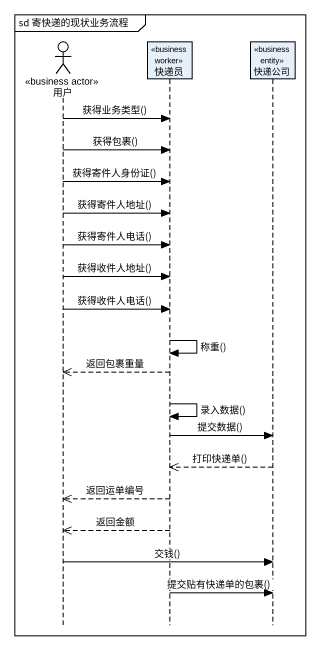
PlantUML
@startuml
mainframe sd 寄快递的现状业务流程
hide footbox
actor 用户 <<business actor>>
participant 快递员 <<business worker>>
participant 快递公司 <<business entity>>

用户 -> 快递员 : 获得业务类型()
用户 -> 快递员 : 获得包裹()
用户 -> 快递员 : 获得寄件人身份证()
用户 -> 快递员 : 获得寄件人地址()
用户 -> 快递员 : 获得寄件人电话()
用户 -> 快递员 : 获得收件人地址()
用户 -> 快递员 : 获得收件人电话()
快递员 -> 快递员 : 称重()
快递员 -->> 用户 : 返回包裹重量
快递员 -> 快递员 : 录入数据()
快递员 -> 快递公司 : 提交数据()
快递公司 -->> 快递员 : 打印快递单()
快递员 -->> 用户 : 返回运单编号
快递员 -->> 用户 : 返回金额
用户 -> 快递公司 : 交钱()
快递员 -> 快递公司 : 提交贴有快递单的包裹()
@enduml
